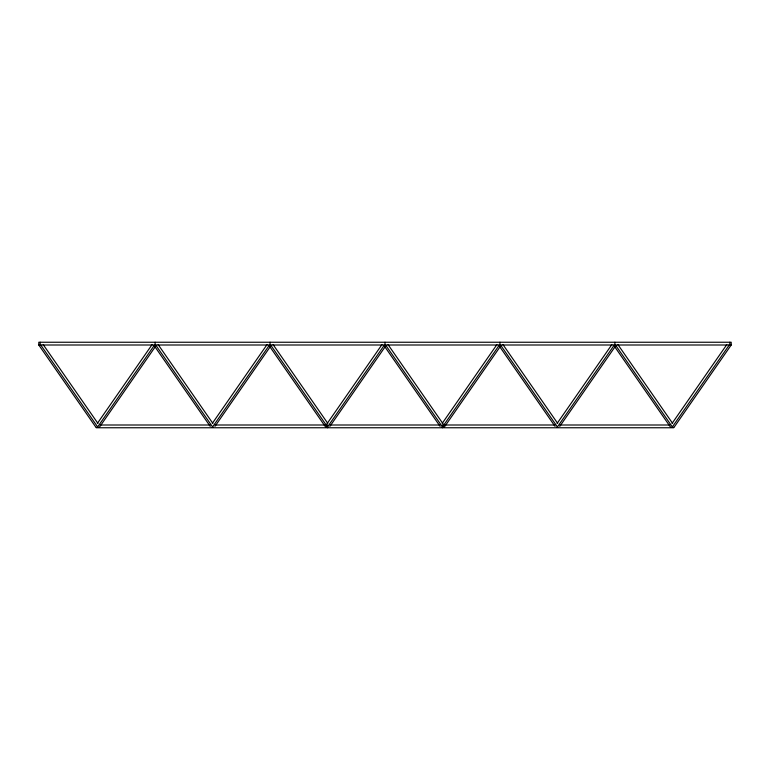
<?xml version="1.0" encoding="UTF-8"?>
<svg xmlns="http://www.w3.org/2000/svg" width="770" height="770" viewBox="0 0 770 770"><rect width="100%" height="100%" fill="white"/><g stroke="black" fill="none" stroke-linecap="round" stroke-linejoin="round"><path stroke-width="1.16" d="M97.338 423.442L152.075 344.623M97.367 427.35L154.837 344.585M99.311 427.35L155.415 346.558M212.279 423.442L267.017 344.623M212.308 427.35L269.779 344.585M214.946 426.359L270.357 346.558M326.538 424.424L381.958 344.623M327.25 427.35L384.721 344.585M329.887 426.359L385.298 346.558M442.173 423.442L496.9 344.623M442.192 427.35L499.663 344.585M500.25 346.558L444.146 427.35L442.75 425.415M557.114 423.442L611.842 344.623M557.134 427.35L614.604 344.585M559.771 426.359L615.875 345.576M672.056 423.442L726.793 344.623M327.25 425.415L325.854 427.35L269.75 346.558M100.033 425.002L210.191 425.002M214.984 425.002L327.529 425.002M329.926 425.002L440.074 425.002M442.471 425.002L555.016 425.002M559.809 425.002L669.967 425.002M96.26 427.754L673.74 427.754M617.925 344.623L672.662 423.442M615.163 344.585L672.634 427.35M614.585 346.558L670.689 427.35M502.983 344.623L557.721 423.442M500.221 344.585L557.692 427.35M499.643 346.558L555.054 426.359M388.042 344.623L443.462 424.424M385.279 344.585L442.75 427.35M384.702 346.558L440.113 426.359M273.1 344.623L327.828 423.442M270.337 344.585L327.808 427.35M158.158 344.623L212.886 423.442M155.396 344.585L212.867 427.35M154.125 345.576L210.229 426.359M43.207 344.623L97.944 423.442M731.211 344.998L731.211 342.246L38.789 342.246L38.789 344.998M729.825 342.246L729.825 344.998L40.175 344.998L40.175 342.246M614.884 342.246L614.884 344.998M499.942 342.246L499.942 344.998M442.471 425.916L442.471 427.754M385 342.246L385 344.998M327.529 425.916L327.529 427.754M270.058 342.246L270.058 344.998M155.117 342.246L155.117 344.998M729.546 344.585L672.075 427.35L674.029 427.35L731.5 344.585L729.546 344.585M40.454 344.585L38.5 344.585L95.971 427.35L97.925 427.35L40.454 344.585"/></g></svg>
